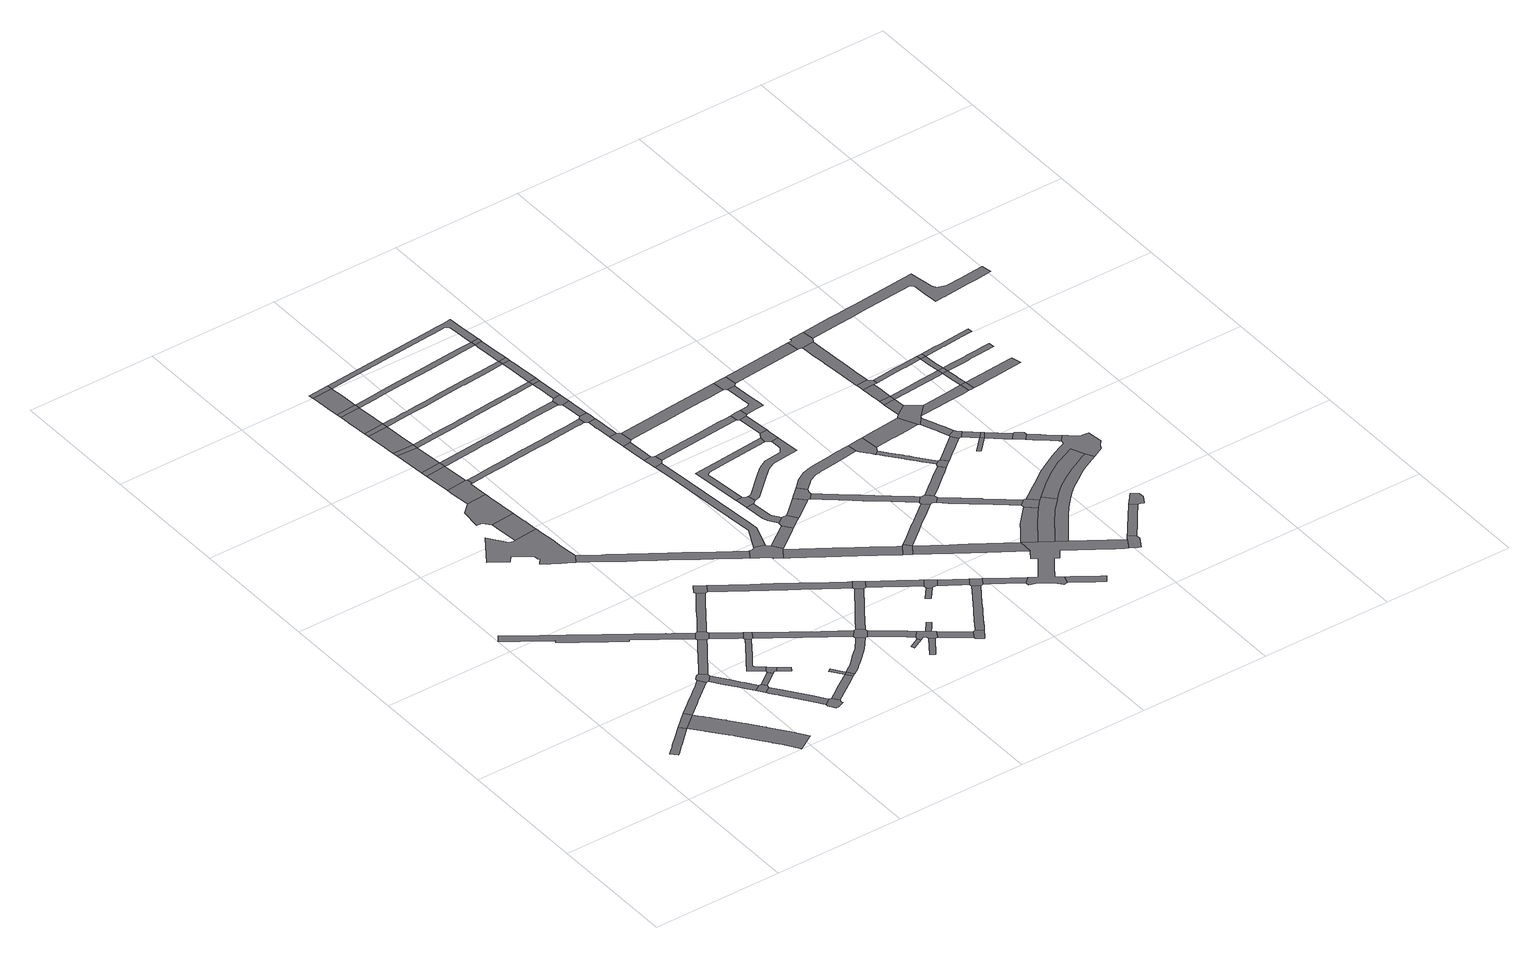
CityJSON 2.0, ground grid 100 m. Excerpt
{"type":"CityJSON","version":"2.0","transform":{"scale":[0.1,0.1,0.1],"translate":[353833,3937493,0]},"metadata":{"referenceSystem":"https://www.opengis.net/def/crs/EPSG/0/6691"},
"CityObjects":{
"road1":{"type":"Road","geometry":[{"type":"MultiSurface","lod":"1","boundaries":[[[0,1,2,3]]]}]},
"road2":{"type":"Road","attributes":{"RoadStructureAttribute.sectionType":"1"},"geometry":[{"type":"MultiSurface","lod":"1","boundaries":[[[4,5,6,1,7,8,9,10,11,12,13,14,15,16,17,18,19,20,21,22,23,24,25,26,27,28,29,30,31,32,33,34,35,36,37,2,1,0,38,39,40,41,42,43]]]}]},
"road3":{"type":"Road","attributes":{"RoadStructureAttribute.sectionType":"1"},"geometry":[{"type":"MultiSurface","lod":"1","boundaries":[[[44,45,46,47,48,49,50,51,52,53,54,55,56,57,3,2]]]}]},
"road4":{"type":"Road","attributes":{"RoadStructureAttribute.sectionType":"1"},"geometry":[{"type":"MultiSurface","lod":"1","boundaries":[[[58,59,60,61,62,63,64,65,66,67,68,69,70,71,72,73,74,75,76,77,78,79,80,81,82,83,84,85,86,87,88,89,90,91,92,93,94,95,96,97,98,99,100,101,102,103,104,105,106,107,108,109]]]}]},
"road5":{"type":"Road","geometry":[{"type":"MultiSurface","lod":"1","boundaries":[[[110,111,112,113,51,50,114,115]]]}]},
"road6":{"type":"Road","attributes":{"RoadStructureAttribute.sectionType":"1"},"geometry":[{"type":"MultiSurface","lod":"1","boundaries":[[[114,116,117,118,119,120,121,122,123,124,125,115]]]}]},
"road7":{"type":"Road","geometry":[{"type":"MultiSurface","lod":"1","boundaries":[[[126,127,128,129,121,120]]]}]},
"road8":{"type":"Road","attributes":{"RoadStructureAttribute.sectionType":"1"},"geometry":[{"type":"MultiSurface","lod":"1","boundaries":[[[130,131,132,133,134,135,136,137,138,139,140,141,142,143,111,110]]]}]},
"road9":{"type":"Road","attributes":{"RoadStructureAttribute.sectionType":"1"},"geometry":[{"type":"MultiSurface","lod":"1","boundaries":[[[144,145,146,147,148,149,127,126,150,151,152,153,154,155,156,157,158]]]}]},
"road10":{"type":"Road","attributes":{"RoadStructureAttribute.sectionType":"1"},"geometry":[{"type":"MultiSurface","lod":"1","boundaries":[[[129,128,159,160]]]}]},
"road11":{"type":"Road","geometry":[{"type":"MultiSurface","lod":"1","boundaries":[[[161,162,163,164,165,158,157,166,167]]]}]},
"road12":{"type":"Road","geometry":[{"type":"MultiSurface","lod":"1","boundaries":[[[159,168,169,170,171,172,160]]]}]},
"road13":{"type":"Road","geometry":[{"type":"MultiSurface","lod":"1","boundaries":[[[88,137,136,173,174,175,176,177,89]]]}]},
"road14":{"type":"Road","geometry":[{"type":"MultiSurface","lod":"1","boundaries":[[[178,179,180,181,182,183,184,185,186,187,188,189,190,191,192,193,194,195,196,197,198,199,200,201,202,203,204,205]]]}]},
"road15":{"type":"Road","attributes":{"RoadStructureAttribute.sectionType":"1"},"geometry":[{"type":"MultiSurface","lod":"1","boundaries":[[[206,207,208,209,210,211,212,213,214,172,171,215,216,217,218,219,220,221,222,223]]]}]},
"road16":{"type":"Road","geometry":[{"type":"MultiSurface","lod":"1","boundaries":[[[224,225,170,169]]]}]},
"road17":{"type":"Road","attributes":{"RoadStructureAttribute.sectionType":"1"},"geometry":[{"type":"MultiSurface","lod":"1","boundaries":[[[226,174,173,227,228,229,230]]]}]},
"road18":{"type":"Road","attributes":{"RoadStructureAttribute.sectionType":"1"},"geometry":[{"type":"MultiSurface","lod":"1","boundaries":[[[231,232,233,165,164,234,235,236,237,238]]]}]},
"road19":{"type":"Road","geometry":[{"type":"MultiSurface","lod":"1","boundaries":[[[239,240,241,230,229,206,223]]]}]},
"road20":{"type":"Road","attributes":{"RoadStructureAttribute.sectionType":"1"},"geometry":[{"type":"MultiSurface","lod":"1","boundaries":[[[175,242,243,244,245,246,247,248,249,250,251,252,253,254,176]]]}]},
"road21":{"type":"Road","attributes":{"RoadStructureAttribute.sectionType":"1"},"geometry":[{"type":"MultiSurface","lod":"1","boundaries":[[[255,256,257,258,259,260,261,262,197,196]]]}]},
"road22":{"type":"Road","geometry":[{"type":"MultiSurface","lod":"1","boundaries":[[[260,263,264,265,266,267,268,269,270,271,261]]]}]},
"road23":{"type":"Road","attributes":{"RoadStructureAttribute.sectionType":"1"},"geometry":[{"type":"MultiSurface","lod":"1","boundaries":[[[272,273,274,275,238]]]}]},
"road24":{"type":"Road","geometry":[{"type":"MultiSurface","lod":"1","boundaries":[[[272,238,237,276]]]}]},
"road25":{"type":"Road","geometry":[{"type":"MultiSurface","lod":"1","boundaries":[[[277,265,264,278,279,280,281,282,283,284,285,286,287]]]}]},
"road26":{"type":"Road","attributes":{"RoadStructureAttribute.sectionType":"1"},"geometry":[{"type":"MultiSurface","lod":"1","boundaries":[[[286,288,289,290,291,292,293,294,287]]]}]},
"road27":{"type":"Road","geometry":[{"type":"MultiSurface","lod":"1","boundaries":[[[295,291,290,296]]]}]},
"road28":{"type":"Road","geometry":[{"type":"MultiSurface","lod":"1","boundaries":[[[297,298,246,245,299,300]]]}]},
"road29":{"type":"Road","attributes":{"RoadStructureAttribute.sectionType":"1"},"geometry":[{"type":"MultiSurface","lod":"1","boundaries":[[[296,301,302,303,304,305,295]]]}]},
"road30":{"type":"Road","attributes":{"RoadStructureAttribute.sectionType":"1"},"geometry":[{"type":"MultiSurface","lod":"1","boundaries":[[[306,307,308,309,310,311,312,313,314,315,316,240,239,317,318,319,320,321,322,323,324,325,326,327,328]]]}]},
"road31":{"type":"Road","geometry":[{"type":"MultiSurface","lod":"1","boundaries":[[[304,303,329,330]]]}]},
"road32":{"type":"Road","attributes":{"RoadStructureAttribute.sectionType":"1"},"geometry":[{"type":"MultiSurface","lod":"1","boundaries":[[[331,332,333,334,335,336,337,338,339,272,276,340,341,342,343,344,345,346]]]}]},
"road33":{"type":"Road","attributes":{"RoadStructureAttribute.sectionType":"1"},"geometry":[{"type":"MultiSurface","lod":"1","boundaries":[[[347,348,330,329,349,350,351]]]}]},
"road34":{"type":"Road","geometry":[{"type":"MultiSurface","lod":"1","boundaries":[[[350,352,353,351]]]}]},
"road35":{"type":"Road","attributes":{"RoadStructureAttribute.sectionType":"1"},"geometry":[{"type":"MultiSurface","lod":"1","boundaries":[[[354,355,356,357,358,359,360,353,352]]]}]},
"road36":{"type":"Road","attributes":{"RoadStructureAttribute.sectionType":"1"},"geometry":[{"type":"MultiSurface","lod":"1","boundaries":[[[361,362,363,364,365,366,367,368,191,190,369,370,371,372,373,374,375,376,377,378,379,380,381,382,383,384,385,386,387,388,389,390,391,392]]]}]},
"road37":{"type":"Road","geometry":[{"type":"MultiSurface","lod":"1","boundaries":[[[357,356,393,394]]]}]},
"road38":{"type":"Road","attributes":{"RoadStructureAttribute.sectionType":"1"},"geometry":[{"type":"MultiSurface","lod":"1","boundaries":[[[395,396,397,394,393,398,399,400,401]]]}]},
"road39":{"type":"Road","geometry":[{"type":"MultiSurface","lod":"1","boundaries":[[[401,402,403,395]]]}]},
"road40":{"type":"Road","geometry":[{"type":"MultiSurface","lod":"1","boundaries":[[[404,405,328,327,346,345,406,407]]]}]},
"road41":{"type":"Road","attributes":{"RoadStructureAttribute.sectionType":"1"},"geometry":[{"type":"MultiSurface","lod":"1","boundaries":[[[299,408,409,410,411,412,413,414,415,416,417,418,419,420,421,422,423,424,425,426,427,428,429,430,431,432,433,300]]]}]},
"road42":{"type":"Road","attributes":{"RoadStructureAttribute.sectionType":"1"},"geometry":[{"type":"MultiSurface","lod":"1","boundaries":[[[406,434,435,436,437,438,439,440,441,442,443,407]]]}]},
"road43":{"type":"Road","geometry":[{"type":"MultiSurface","lod":"1","boundaries":[[[444,445,446,447]]]}]},
"road44":{"type":"Road","attributes":{"RoadStructureAttribute.sectionType":"1"},"geometry":[{"type":"MultiSurface","lod":"1","boundaries":[[[448,449,450,451]]]}]},
"road45":{"type":"Road","attributes":{"RoadStructureAttribute.sectionType":"1"},"geometry":[{"type":"MultiSurface","lod":"1","boundaries":[[[452,453,454,455,456,457,405,404,458,459,460,461,462]]]}]},
"road46":{"type":"Road","geometry":[{"type":"MultiSurface","lod":"1","boundaries":[[[463,464,437,436,444,447,465,466,448,451,467,468,469,470]]]}]},
"road47":{"type":"Road","attributes":{"RoadStructureAttribute.sectionType":"1"},"geometry":[{"type":"MultiSurface","lod":"1","boundaries":[[[471,472,473,474,475,476,477,478,479,480,481,482,483,484,485,486,487,488,489,490,491,492,493,494,495,496,497,498,499,500,501,502,503,504,505,285,284]]]}]},
"road48":{"type":"Road","attributes":{"RoadStructureAttribute.sectionType":"1"},"geometry":[{"type":"MultiSurface","lod":"1","boundaries":[[[290,506,507,508,509,510,511,512,513,514,515,516,517,518,519,520,521,522,523,524,525,526,527,528,529,296]]]}]},
"road49":{"type":"Road","geometry":[{"type":"MultiSurface","lod":"1","boundaries":[[[391,530,531,532,533,534,535,536,537,538,539,540,541,542,543,544,392]]]}]},
"road50":{"type":"Road","attributes":{"RoadStructureAttribute.sectionType":"1"},"geometry":[{"type":"MultiSurface","lod":"1","boundaries":[[[545,546,547,548,463,470]]]}]},
"road51":{"type":"Road","attributes":{"RoadStructureAttribute.sectionType":"1"},"geometry":[{"type":"MultiSurface","lod":"1","boundaries":[[[549,550,551,552,553,554,555,556,557,558,559,560,329,303,561,562,563,564,565,566,567,568,569,570,571,572,573,574]]]}]},
"road52":{"type":"Road","attributes":{"RoadStructureAttribute.sectionType":"1"},"geometry":[{"type":"MultiSurface","lod":"1","boundaries":[[[575,576,577,468,467,578,579,580,581,582]]]}]},
"road53":{"type":"Road","geometry":[{"type":"MultiSurface","lod":"1","boundaries":[[[422,452,462,583,584,423]]]}]},
"road54":{"type":"Road","attributes":{"RoadStructureAttribute.sectionType":"1"},"geometry":[{"type":"MultiSurface","lod":"1","boundaries":[[[585,586,587,588,589,590,591,592,593,594,595,596,597,598,599,600,601,602,603,604,352,350,605,606,607,608,609,610,611,590,612,613,574]]]}]},
"road55":{"type":"Road","geometry":[{"type":"MultiSurface","lod":"1","boundaries":[[[581,614,615,616,617,618,619,582]]]}]},
"road56":{"type":"Road","attributes":{"RoadStructureAttribute.sectionType":"1"},"geometry":[{"type":"MultiSurface","lod":"1","boundaries":[[[620,621,622,623,624,625,626,627,628,393,356,629,630,631,632,633,634,635,636,637,638,639,620,640,641,591,642,643,644]]]}]},
"road57":{"type":"Road","attributes":{"RoadStructureAttribute.sectionType":"1"},"geometry":[{"type":"MultiSurface","lod":"1","boundaries":[[[645,539,538,646,647,648]]]}]},
"road58":{"type":"Road","attributes":{"RoadStructureAttribute.sectionType":"1"},"geometry":[{"type":"MultiSurface","lod":"1","boundaries":[[[541,649,650,651,652,653,654,655,656,657,658,659,542]]]}]},
"road59":{"type":"Road","attributes":{"RoadStructureAttribute.sectionType":"1"},"geometry":[{"type":"MultiSurface","lod":"1","boundaries":[[[660,661,662,663,664,665,666,667,402,401,668,669,670,671,672,673,674,675,676,621]]]}]},
"road60":{"type":"Road","attributes":{"RoadStructureAttribute.sectionType":"1"},"geometry":[{"type":"MultiSurface","lod":"1","boundaries":[[[677,678,584,583,679,680,681,682,683,684]]]}]},
"road61":{"type":"Road","attributes":{"RoadStructureAttribute.sectionType":"1"},"geometry":[{"type":"MultiSurface","lod":"1","boundaries":[[[685,686,687,688,689]]]}]},
"road62":{"type":"Road","attributes":{"RoadStructureAttribute.sectionType":"1"},"geometry":[{"type":"MultiSurface","lod":"1","boundaries":[[[690,691,692,693,694,695,696,697,698,699,700,701,702,537,536]]]}]},
"road63":{"type":"Road","attributes":{"RoadStructureAttribute.sectionType":"1"},"geometry":[{"type":"MultiSurface","lod":"1","boundaries":[[[703,704,705,706,707,708,709,710,711,712,713]]]}]},
"road64":{"type":"Road","geometry":[{"type":"MultiSurface","lod":"1","boundaries":[[[714,715,716,717,718,655,654,719,720]]]}]},
"road65":{"type":"Road","attributes":{"RoadStructureAttribute.sectionType":"1"},"geometry":[{"type":"MultiSurface","lod":"1","boundaries":[[[721,722,723,724,725,726,727,728,619,618,729,730,731,732,733,734]]]}]},
"road66":{"type":"Road","geometry":[{"type":"MultiSurface","lod":"1","boundaries":[[[735,713,712,648,647,736,737]]]}]},
"road67":{"type":"Road","attributes":{"RoadStructureAttribute.sectionType":"1"},"geometry":[{"type":"MultiSurface","lod":"1","boundaries":[[[738,739,716,715,740,741]]]}]},
"road68":{"type":"Road","geometry":[{"type":"MultiSurface","lod":"1","boundaries":[[[742,743,744,745,707,706,746,747]]]}]},
"road69":{"type":"Road","geometry":[{"type":"MultiSurface","lod":"1","boundaries":[[[683,689,688,748,749,750,684]]]}]},
"road70":{"type":"Road","geometry":[{"type":"MultiSurface","lod":"1","boundaries":[[[738,741,751,752,753,754]]]}]},
"road71":{"type":"Road","attributes":{"RoadStructureAttribute.sectionType":"1"},"geometry":[{"type":"MultiSurface","lod":"1","boundaries":[[[753,755,756,757,758,759,760,761,762,763,764,765,754]]]}]},
"road72":{"type":"Road","geometry":[{"type":"MultiSurface","lod":"1","boundaries":[[[766,767,768,489,488,760,759]]]}]},
"road73":{"type":"Road","attributes":{"RoadStructureAttribute.sectionType":"1"},"geometry":[{"type":"MultiSurface","lod":"1","boundaries":[[[750,749,769,770,771,772,773]]]}]},
"road74":{"type":"Road","attributes":{"RoadStructureAttribute.sectionType":"1"},"geometry":[{"type":"MultiSurface","lod":"1","boundaries":[[[774,775,776,777,768,767,778,779]]]}]},
"road75":{"type":"Road","geometry":[{"type":"MultiSurface","lod":"1","boundaries":[[[780,781,522,521,774,779]]]}]},
"road76":{"type":"Road","attributes":{"RoadStructureAttribute.sectionType":"1"},"geometry":[{"type":"MultiSurface","lod":"1","boundaries":[[[782,783,784,785,786,735,737]]]}]},
"road77":{"type":"Road","attributes":{"RoadStructureAttribute.sectionType":"1"},"geometry":[{"type":"MultiSurface","lod":"1","boundaries":[[[573,787,788,781,780,789,790,791,792]]]}]},
"road78":{"type":"Road","geometry":[{"type":"MultiSurface","lod":"1","boundaries":[[[573,792,585,574]]]}]},
"road79":{"type":"Road","geometry":[{"type":"MultiSurface","lod":"1","boundaries":[[[793,794,773,772,721,734]]]}]},
"road80":{"type":"Road","geometry":[{"type":"MultiSurface","lod":"1","boundaries":[[[795,796,697,696,797]]]}]},
"road81":{"type":"Road","geometry":[{"type":"MultiSurface","lod":"1","boundaries":[[[589,642,591,590]]]}]},
"road82":{"type":"Road","attributes":{"RoadStructureAttribute.sectionType":"1"},"geometry":[{"type":"MultiSurface","lod":"1","boundaries":[[[798,799,800,745,744,801,802,803,804,805,806]]]}]},
"road83":{"type":"Road","geometry":[{"type":"MultiSurface","lod":"1","boundaries":[[[784,807,808,809,810,811,812,813,785]]]}]},
"road84":{"type":"Road","geometry":[{"type":"MultiSurface","lod":"1","boundaries":[[[814,660,621,620,644]]]}]},
"road85":{"type":"Road","geometry":[{"type":"MultiSurface","lod":"1","boundaries":[[[815,816,817,818,819,820,821,822,794,793]]]}]},
"road86":{"type":"Road","attributes":{"RoadStructureAttribute.sectionType":"1"},"geometry":[{"type":"MultiSurface","lod":"1","boundaries":[[[719,823,824,825,826,827,828,829,720]]]}]},
"road87":{"type":"Road","attributes":{"RoadStructureAttribute.sectionType":"1"},"geometry":[{"type":"MultiSurface","lod":"1","boundaries":[[[830,831,832,833,834,835,836,837,838,839,840,841,842,843,844,845,846,847,848,849,850,851,742,747]]]}]},
"road88":{"type":"Road","attributes":{"RoadStructureAttribute.sectionType":"1"},"geometry":[{"type":"MultiSurface","lod":"1","boundaries":[[[852,853,854,855,856,857,858,859,860,861,862,863,864,795,797]]]}]},
"road89":{"type":"Road","attributes":{"RoadStructureAttribute.sectionType":"1"},"geometry":[{"type":"MultiSurface","lod":"1","boundaries":[[[865,866,867,868,869,796,795,870,871,872,873,874]]]}]},
"road90":{"type":"Road","attributes":{"RoadStructureAttribute.sectionType":"1"},"geometry":[{"type":"MultiSurface","lod":"1","boundaries":[[[875,876,877,878,879,752,751,880,881,882,883,884,885,886,887]]]}]},
"road91":{"type":"Road","attributes":{"RoadStructureAttribute.sectionType":"1"},"geometry":[{"type":"MultiSurface","lod":"1","boundaries":[[[888,889,890,891,892,893,894,895,896,897,808,807,898,899,900,901,902,903,904,905,906]]]}]},
"road92":{"type":"Road","attributes":{"RoadStructureAttribute.sectionType":"1"},"geometry":[{"type":"MultiSurface","lod":"1","boundaries":[[[907,908,909,910,911,912,913,914,915,916,917,918,919,811,810,920,921,922,923,924,925,926,927,928,929,930,931,932,933,934,935,936,937,938]]]}]},
"road93":{"type":"Road","geometry":[{"type":"MultiSurface","lod":"1","boundaries":[[[805,840,839,939,940,941,942,806]]]}]},
"road94":{"type":"Road","geometry":[{"type":"MultiSurface","lod":"1","boundaries":[[[943,944,945,946,947,948,949,950,951]]]}]},
"road95":{"type":"Road","attributes":{"RoadStructureAttribute.sectionType":"1"},"geometry":[{"type":"MultiSurface","lod":"1","boundaries":[[[952,953,954,955,941,940]]]}]},
"road96":{"type":"Road","geometry":[{"type":"MultiSurface","lod":"1","boundaries":[[[956,957,826,825,954,953,958]]]}]},
"road97":{"type":"Road","geometry":[{"type":"MultiSurface","lod":"1","boundaries":[[[905,865,874,959,960,961,962,963,964,965,906]]]}]},
"road98":{"type":"Road","geometry":[{"type":"MultiSurface","lod":"1","boundaries":[[[966,967,968,969,970,858,857,971,972,973,974,975,976,819,818,977,978,979,980,981,982,983,947,946,984,985,986,987,988,989,990,991,992,993,994,995,996,997,998,999,1000,1001,1002,1003]]]}]},
"road99":{"type":"Road","attributes":{"RoadStructureAttribute.sectionType":"1"},"geometry":[{"type":"MultiSurface","lod":"1","boundaries":[[[1004,1005,1006,1007,1008,1009,1010,1011,1012,956,958]]]}]},
"road100":{"type":"Road","geometry":[{"type":"MultiSurface","lod":"1","boundaries":[[[1013,1014,1015,1016,1017,858,970,1018,1019,1020,1021]]]}]},
"road101":{"type":"Road","attributes":{"RoadStructureAttribute.sectionType":"1"},"geometry":[{"type":"MultiSurface","lod":"1","boundaries":[[[1022,1023,1024,1025,1026,964,963,1027,1028,1029,1030]]]}]},
"road102":{"type":"Road","attributes":{"RoadStructureAttribute.sectionType":"1"},"geometry":[{"type":"MultiSurface","lod":"1","boundaries":[[[1031,1032,1033,1034,1035,1036,1037,962,961,1038,1039,1040,1041,1042,1043,1044,1045,1046]]]}]},
"road103":{"type":"Road","geometry":[{"type":"MultiSurface","lod":"1","boundaries":[[[1047,1048,1049,938,937,1050,1051,1052,1053,1054,1055,1056]]]}]},
"road104":{"type":"Road","geometry":[{"type":"MultiSurface","lod":"1","boundaries":[[[1009,1008,1057,1058,1059,875,887]]]}]},
"road105":{"type":"Road","attributes":{"RoadStructureAttribute.sectionType":"1"},"geometry":[{"type":"MultiSurface","lod":"1","boundaries":[[[1060,1061,1062,1063,1064,1065,1066,1067,1056,1055,1068,1069,1070,1071,1072,1073,1074,1075,1076,1077,1078,1079]]]}]},
"road106":{"type":"Road","attributes":{"RoadStructureAttribute.sectionType":"7"},"geometry":[{"type":"MultiSurface","lod":"1","boundaries":[[[1080,1081,1082,1083,1084,1085,1086,969,968,1087,1088,1089,1090,1091]]]}]},
"road107":{"type":"Road","geometry":[{"type":"MultiSurface","lod":"1","boundaries":[[[1092,1093,1094,1079,1078,1022,1030]]]}]},
"road108":{"type":"Road","geometry":[{"type":"MultiSurface","lod":"1","boundaries":[[[1095,1096,1097,1031,1046,1013,1021]]]}]},
"road109":{"type":"Road","attributes":{"RoadStructureAttribute.sectionType":"1"},"geometry":[{"type":"MultiSurface","lod":"1","boundaries":[[[1098,1099,1100,1101,1102,1103,1104,1105,1048,1047]]]}]},
"road110":{"type":"Road","geometry":[{"type":"MultiSurface","lod":"1","boundaries":[[[1106,999,998,1107,1108,1109,1110,1111]]]}]},
"road111":{"type":"Road","attributes":{"RoadStructureAttribute.sectionType":"1"},"geometry":[{"type":"MultiSurface","lod":"1","boundaries":[[[1058,1057,1112,1113]]]}]},
"road112":{"type":"Road","attributes":{"RoadStructureAttribute.sectionType":"1"},"geometry":[{"type":"MultiSurface","lod":"1","boundaries":[[[1114,1115,1116,1094,1093,1117,1118,1119,1120]]]}]},
"road113":{"type":"Road","attributes":{"RoadStructureAttribute.sectionType":"1"},"geometry":[{"type":"MultiSurface","lod":"1","boundaries":[[[1121,1122,1123,1124,1003,1002,1125,1126,1127,1128,1129,1130,1131,1132,1133,1134,1135,1136,1137,1138,1139,1140,1141,1142,1143,1144,1145,1146,1147,1148,1149]]]}]},
"road114":{"type":"Road","attributes":{"RoadStructureAttribute.sectionType":"1"},"geometry":[{"type":"MultiSurface","lod":"1","boundaries":[[[1150,1151,1152,1153,1154,1155,1156,1157,1158,1159,1160,1161,1162,1106,1111]]]}]},
"road115":{"type":"Road","attributes":{"RoadStructureAttribute.sectionType":"1"},"geometry":[{"type":"MultiSurface","lod":"1","boundaries":[[[1163,1164,1165,1166,1167,1168,1169,1170,1171,1172,1173,1174,1175,1176,1177]]]}]},
"road116":{"type":"Road","attributes":{"RoadStructureAttribute.sectionType":"1"},"geometry":[{"type":"MultiSurface","lod":"1","boundaries":[[[1178,1179,1180,1181]]]}]},
"road117":{"type":"Road","geometry":[{"type":"MultiSurface","lod":"1","boundaries":[[[1119,1182,1183,1184,1185,1177,1176,1120]]]}]},
"road118":{"type":"Road","geometry":[{"type":"MultiSurface","lod":"1","boundaries":[[[1170,1169,1186,1187,1179,1178,1103,1102]]]}]},
"road119":{"type":"Road","geometry":[{"type":"MultiSurface","lod":"1","boundaries":[[[1188,1189,1190,1191]]]}]},
"road120":{"type":"Road","geometry":[{"type":"MultiSurface","lod":"1","boundaries":[[[1180,1192,1193,1194,1195,1196,1181]]]}]},
"road121":{"type":"Road","attributes":{"RoadStructureAttribute.sectionType":"1"},"geometry":[{"type":"MultiSurface","lod":"1","boundaries":[[[1197,1198,1199,1200,1201,1202,1203,1194,1193]]]}]},
"road122":{"type":"Road","attributes":{"RoadStructureAttribute.sectionType":"1"},"geometry":[{"type":"MultiSurface","lod":"1","boundaries":[[[1204,1205,1206,1183,1182,1191]]]}]},
"road123":{"type":"Road","attributes":{"RoadStructureAttribute.sectionType":"1"},"geometry":[{"type":"MultiSurface","lod":"1","boundaries":[[[1207,1208,1146,1209,1145,1210,1211,1212,1213,1214,1215,1216,1217,1218,1219,1220,1221,1222,1223,1080,1091]]]}]},
"road124":{"type":"Road","geometry":[{"type":"MultiSurface","lod":"1","boundaries":[[[1224,1225,1226,1227,1228,1200,1199,1229]]]}]},
"road125":{"type":"Road","geometry":[{"type":"MultiSurface","lod":"1","boundaries":[[[1190,1230,1204,1191]]]}]},
"road126":{"type":"Road","attributes":{"RoadStructureAttribute.sectionType":"1"},"geometry":[{"type":"MultiSurface","lod":"1","boundaries":[[[1231,1232,1233,1234,1235,1236,1237,1238,1239,1240,1241,1226,1225,1242,1243,1244,1245,1246,1247]]]}]},
"road127":{"type":"Road","geometry":[{"type":"MultiSurface","lod":"1","boundaries":[[[1248,1249,1250,1251,1252,1253,1254,1255,1256,1257,1258,1259,1260,1261,1262,1263,1264,1265,1266,1097,1096,1267,1268,1269,1270,1271,1272,1273,1274,1275,1276,1277,1216,1215,1278,1138,1137,1279,1280,1281,1282]]]}]},
"road128":{"type":"Road","geometry":[{"type":"MultiSurface","lod":"1","boundaries":[[[1153,1283,1284,1285,1286,1287,1154]]]}]},
"road129":{"type":"Road","attributes":{"RoadStructureAttribute.sectionType":"1"},"geometry":[{"type":"MultiSurface","lod":"1","boundaries":[[[1288,1289,1290,1291,1292,1293,1294,1295,1230,1190]]]}]},
"road130":{"type":"Road","geometry":[{"type":"MultiSurface","lod":"1","boundaries":[[[1112,1296,1231,1247,1297,1298,1299,1300,1301,1302,1113]]]}]},
"road131":{"type":"Road","geometry":[{"type":"MultiSurface","lod":"1","boundaries":[[[1292,1303,1304,1305,1306,1293]]]}]},
"road132":{"type":"Road","attributes":{"RoadStructureAttribute.sectionType":"1"},"geometry":[{"type":"MultiSurface","lod":"1","boundaries":[[[1307,1308,1309,1310,1311,1187,1186,1312,1313,1314,1315,1316,1317,1318]]]}]},
"road133":{"type":"Road","attributes":{"RoadStructureAttribute.sectionType":"1"},"geometry":[{"type":"MultiSurface","lod":"1","boundaries":[[[1192,1319,1320,1321,1322,1323,1324,1325,1326,1327,1328,1329,1330,1193]]]}]},
"road134":{"type":"Road","attributes":{"RoadStructureAttribute.sectionType":"1"},"geometry":[{"type":"MultiSurface","lod":"1","boundaries":[[[1331,1332,1333,1334,1253,1252,1335,1336,1337,1338,1304,1303]]]}]},
"road135":{"type":"Road","attributes":{"RoadStructureAttribute.sectionType":"1"},"geometry":[{"type":"MultiSurface","lod":"1","boundaries":[[[1339,1340,1341,1342,1343,1344,1345,1346,1224,1229]]]}]},
"road136":{"type":"Road","geometry":[{"type":"MultiSurface","lod":"1","boundaries":[[[1307,1318,1347,1348,1349]]]}]},
"road137":{"type":"Road","attributes":{"RoadStructureAttribute.sectionType":"1"},"geometry":[{"type":"MultiSurface","lod":"1","boundaries":[[[1350,1351,1352,1325,1353,1307,1349]]]}]},
"road138":{"type":"Road","geometry":[{"type":"MultiSurface","lod":"1","boundaries":[[[1326,1325,1352,1354]]]}]},
"road139":{"type":"Road","attributes":{"RoadStructureAttribute.sectionType":"1"},"geometry":[{"type":"MultiSurface","lod":"1","boundaries":[[[1342,1355,1326,1354,1356,1357,1358]]]}]},
"road140":{"type":"Road","geometry":[{"type":"MultiSurface","lod":"1","boundaries":[[[1359,1360,1343,1342,1358]]]}]},
"road141":{"type":"Road","attributes":{"RoadStructureAttribute.sectionType":"1"},"geometry":[{"type":"MultiSurface","lod":"1","boundaries":[[[1361,1362,1363,1364,1365,1366,1367,1368,1369,1370,1371,1372,1349,1348]]]}]},
"road142":{"type":"Road","attributes":{"RoadStructureAttribute.sectionType":"1"},"geometry":[{"type":"MultiSurface","lod":"1","boundaries":[[[1373,1374,1375,1376,1377,1378,1379,1380,1354,1352,1381,1382,1383,1384,1385,1386]]]}]},
"road143":{"type":"Road","attributes":{"RoadStructureAttribute.sectionType":"1"},"geometry":[{"type":"MultiSurface","lod":"1","boundaries":[[[1387,1388,1389,1390,1391,1392,1359,1358,1393,1394,1395,1396,1397,1398]]]}]},
"road144":{"type":"Road","attributes":{"RoadStructureAttribute.sectionType":"1"},"geometry":[{"type":"MultiSurface","lod":"1","boundaries":[[[1399,1400,1401,1402,1403,1404,1405,1406,1407,1408,1409,1410,1411,1298,1297,1412,1413,1414,1415,1416,1417,1418,1419,1420,1421,1422,1423,1424,1425,1426,1427,1428,1429]]]}]}
},
"vertices":[
[409,677,0],[449,632,0],[564,730,0],[525,775,0],
[257,450,0],[302,493,0],[323,512,0],[525,541,0],[530,534,0],[587,465,0],[618,427,0],[630,409,0],[643,397,0],[658,378,0],[714,303,0],[772,226,0],[809,175,0],[815,168,0],[855,113,0],[924,12,0],[930,2,0],[1057,82,0],[1004,164,0],[997,174,0],[882,329,0],[881,331,0],[874,340,0],[794,444,0],[791,448,0],[714,547,0],[711,551,0],[705,559,0],[649,627,0],[647,630,0],[640,638,0],[630,650,0],[612,672,0],[588,701,0],[330,602,0],[261,538,0],[248,525,0],[218,497,0],[193,473,0],[234,429,0],
[623,778,0],[629,782,0],[653,802,0],[677,822,0],[680,824,0],[689,831,0],[849,961,0],[814,1011,0],[764,969,0],[738,948,0],[670,892,0],[650,878,0],[639,868,0],[605,839,0],
[82,2081,0],[124,2050,0],[182,2010,0],[205,1994,0],[262,1954,0],[266,1951,0],[310,1921,0],[315,1918,0],[316,1917,0],[305,1900,0],[400,1833,0],[432,1810,0],[526,1745,0],[556,1724,0],[587,1702,0],[589,1700,0],[696,1626,0],[703,1621,0],[715,1639,0],[757,1608,0],[837,1553,0],[839,1552,0],[848,1546,0],[876,1525,0],[908,1503,0],[915,1498,0],[935,1484,0],[941,1480,0],[980,1453,0],[987,1448,0],[1073,1386,0],[1108,1435,0],[1095,1445,0],[985,1523,0],[950,1546,0],[949,1547,0],[791,1657,0],[779,1668,0],[634,1767,0],[606,1787,0],[479,1876,0],[411,1922,0],[370,1951,0],[314,1991,0],[301,2001,0],[267,2022,0],[220,2053,0],[187,2079,0],[158,2100,0],[123,2124,0],[38,2184,0],[3,2135,0],
[910,1024,0],[863,1062,0],[843,1059,0],[814,1031,0],[869,959,0],[910,1004,0],
[938,863,0],[987,796,0],[997,782,0],[1026,741,0],[1061,693,0],[1110,729,0],[1051,810,0],[1048,814,0],[1035,832,0],[990,895,0],
[1101,637,0],[1150,673,0],[1154,693,0],[1130,725,0],
[961,1097,0],[966,1104,0],[998,1149,0],[1021,1181,0],[1025,1189,0],[1080,1265,0],[1126,1332,0],[1077,1367,0],[1020,1287,0],[975,1222,0],[958,1199,0],[951,1188,0],[907,1124,0],[900,1116,0],
[1391,340,0],[1325,431,0],[1262,519,0],[1207,594,0],[1203,600,0],[1196,609,0],[1115,619,0],[1138,588,0],[1155,564,0],[1161,555,0],[1226,465,0],[1288,381,0],[1345,301,0],[1348,298,0],[1396,333,0],
[1265,777,0],[1241,809,0],
[1396,223,0],[1451,248,0],[1445,260,0],[1449,279,0],[1416,330,0],[1344,278,0],[1377,227,0],
[1278,787,0],[1298,786,0],[1323,818,0],[1267,860,0],[1243,828,0],
[1146,1336,0],[1181,1385,0],[1177,1405,0],[1128,1439,0],[1123,1438,0],
[476,2863,0],[584,2790,0],[618,2831,0],[749,2742,0],[749,2709,0],[761,2697,0],[732,2660,0],[728,2654,0],[787,2614,0],[845,2576,0],[879,2554,0],[883,2559,0],[928,2528,0],[969,2589,0],[964,2642,0],[955,2745,0],[949,2814,0],[939,2920,0],[934,2975,0],[746,2957,0],[735,2955,0],[719,2958,0],[710,2961,0],[701,2966,0],[692,2973,0],[686,2980,0],[604,3095,0],[456,2877,0],
[1337,1187,0],[1295,1126,0],[1291,1120,0],[1282,1107,0],[1220,1016,0],[1200,988,0],[1139,900,0],[1156,888,0],[1215,848,0],[1207,905,0],[1205,925,0],[1207,931,0],[1231,965,0],[1266,1016,0],[1319,1092,0],[1327,1104,0],[1358,1148,0],[1368,1163,0],
[1378,727,0],[1401,759,0],
[1340,1273,0],[1263,1254,0],[1305,1224,0],[1332,1206,0],[1369,1253,0],
[1561,431,0],[1524,406,0],[1490,382,0],[1478,300,0],[1597,383,0],[1646,420,0],[1674,439,0],[1641,486,0],
[1384,1169,0],[1415,1221,0],[1375,1249,0],
[1190,1422,0],[1294,1571,0],[1352,1654,0],[1419,1749,0],[1369,1782,0],[1336,1737,0],[1298,1685,0],[1292,1677,0],[1255,1625,0],[1255,1623,0],[1245,1606,0],[1200,1541,0],[1175,1506,0],
[932,2994,0],[924,3090,0],[923,3095,0],[922,3103,0],[919,3138,0],[913,3203,0],[725,3186,0],[729,3140,0],
[891,3438,0],[888,3479,0],[728,3464,0],[655,3396,0],[638,3240,0],[641,3240,0],[648,3239,0],[668,3237,0],[684,3232,0],
[1663,503,0],[1647,524,0],[1597,593,0],[1573,575,0],
[1696,454,0],
[714,3613,0],[883,3524,0],[883,3527,0],[882,3544,0],[881,3554,0],[876,3613,0],[874,3628,0],[888,3628,0],[884,3679,0],[870,3678,0],[710,3663,0],
[860,3782,0],[853,3870,0],[851,3884,0],[691,3869,0],[697,3800,0],[699,3779,0],[704,3725,0],
[686,3919,0],[847,3934,0],
[1405,1861,0],[1365,1802,0],[1439,1753,0],[1480,1811,0],
[837,4038,0],[825,4142,0],[824,4158,0],[663,4164,0],[669,4099,0],
[1885,894,0],[1814,941,0],[1791,959,0],[1654,1056,0],[1641,1064,0],[1621,1077,0],[1519,1148,0],[1513,1152,0],[1470,1182,0],[1459,1190,0],[1436,1206,0],[1394,1163,0],[1472,1107,0],[1479,1102,0],[1486,1098,0],[1490,1095,0],[1510,1081,0],[1579,1034,0],[1623,1002,0],[1641,989,0],[1653,980,0],[1931,788,0],[1968,833,0],
[820,4198,0],[659,4199,0],
[1924,751,0],[1863,677,0],[1798,617,0],[1793,612,0],[1774,595,0],[1772,592,0],[1744,565,0],[1733,555,0],[1706,533,0],[1743,486,0],[1773,511,0],[1790,527,0],[1840,573,0],[1907,635,0],[1985,731,0],[1935,765,0],
[644,4377,0],[648,4339,0],[810,4323,0],[799,4460,0],[638,4446,0],
[794,4501,0],[634,4486,0],
[787,4584,0],[784,4619,0],[773,4736,0],[613,4721,0],[619,4649,0],[620,4639,0],[630,4536,0],
[1747,2067,0],[1666,2123,0],[1600,2168,0],[1562,2194,0],[1403,2299,0],[1378,2316,0],[1141,2476,0],[1119,2491,0],[1003,2479,0],[1095,2417,0],[1109,2408,0],[1154,2373,0],[1208,2338,0],[1259,2306,0],[1266,2301,0],[1286,2290,0],[1327,2262,0],[1378,2227,0],[1442,2184,0],[1508,2139,0],[1558,2105,0],[1569,2097,0],[1613,2068,0],[1633,2055,0],[1665,2032,0],[1687,2018,0],[1740,1982,0],[1791,1947,0],[1845,1911,0],[1883,1886,0],[1885,1884,0],[1928,1947,0],
[769,4776,0],[609,4761,0],
[588,4996,0],[590,4974,0],[604,4816,0],[769,4780,0],[759,4898,0],[753,4967,0],[749,5011,0],
[745,5051,0],[584,5036,0],
[2037,802,0],[1988,838,0],[2005,733,0],[2041,783,0],
[1660,1605,0],[1672,1597,0],[1724,1563,0],[1766,1534,0],[1778,1527,0],[1817,1501,0],[1883,1456,0],[1943,1416,0],[1944,1415,0],[1955,1408,0],[2034,1357,0],[2071,1332,0],[2109,1306,0],[2176,1261,0],[2240,1219,0],[2278,1275,0],[2255,1290,0],[2154,1358,0],[2015,1452,0],[1988,1470,0],[1849,1563,0],[1822,1582,0],[1780,1610,0],[1661,1687,0],[1602,1727,0],[1489,1805,0],
[2128,640,0],[2215,575,0],[2260,539,0],[2298,587,0],[2266,612,0],[2252,624,0],[2246,628,0],[2144,705,0],[2113,728,0],[2075,757,0],
[2257,517,0],[2173,472,0],[2186,447,0],[2270,493,0],
[2319,473,0],[2221,330,0],[2256,308,0],[2355,450,0],
[2244,1199,0],[2207,1146,0],[2133,1042,0],[2115,1017,0],[2113,1015,0],[2056,935,0],[2152,965,0],[2163,980,0],[2165,984,0],[2182,1007,0],[2295,1166,0],
[2350,547,0],[2335,558,0],[2299,509,0],[2319,494,0],[2375,451,0],[2405,506,0],[2394,514,0],[2379,525,0],
[959,3636,0],[978,3638,0],[1004,3640,0],[1129,3651,0],[1157,3654,0],[1257,3664,0],[1383,3676,0],[1396,3677,0],[1508,3688,0],[1550,3692,0],[1634,3700,0],[1637,3701,0],[1685,3705,0],[1764,3712,0],[1812,3717,0],[1852,3721,0],[1863,3722,0],[1877,3724,0],[1873,3774,0],[1801,3767,0],[1757,3763,0],[1686,3756,0],[1629,3750,0],[1552,3743,0],[1546,3742,0],[1501,3738,0],[1389,3727,0],[1376,3726,0],[1252,3714,0],[1248,3714,0],[1228,3712,0],[1127,3702,0],[1005,3690,0],[1000,3689,0],[886,3679,0],
[870,3885,0],[980,3896,0],[1024,3901,0],[1105,3909,0],[1197,3919,0],[1224,3921,0],[1234,3922,0],[1357,3934,0],[1363,3935,0],[1486,3947,0],[1523,3951,0],[1545,3953,0],[1610,3960,0],[1688,3967,0],[1743,3972,0],[1854,3983,0],[1848,4034,0],[1735,4024,0],[1694,4019,0],[1689,4019,0],[1484,3998,0],[1358,3985,0],[1244,3974,0],[1058,3955,0],
[1939,1848,0],[1982,1819,0],[1990,1814,0],[1996,1809,0],[2010,1800,0],[2012,1787,0],[2063,1753,0],[2115,1830,0],[2127,1839,0],[2078,1905,0],[2048,1928,0],[2051,1936,0],[1976,1963,0],[1966,1952,0],[1951,1947,0],
[2406,560,0],[2440,604,0],[2422,619,0],[2412,627,0],
[1757,4291,0],[1692,4285,0],[1666,4282,0],[1501,4265,0],[1444,4259,0],[1338,4249,0],[1333,4248,0],[1233,4238,0],[1173,4232,0],[1079,4223,0],[1014,4218,0],[941,4210,0],[1018,4176,0],[1102,4184,0],[1183,4192,0],[1206,4194,0],[1332,4208,0],[1337,4208,0],[1424,4217,0],[1483,4223,0],[1512,4226,0],[1672,4241,0],[1692,4244,0],[1767,4251,0],[1850,4260,0],[1847,4300,0],
[2546,399,0],[2540,404,0],[2491,440,0],[2377,450,0],[2451,394,0],[2537,329,0],[2566,308,0],[2599,359,0],
[2314,1170,0],[2351,1225,0],
[1906,4305,0],[1891,4473,0],[1887,4510,0],[1885,4534,0],[1882,4564,0],[1822,4559,0],[1818,4598,0],[1696,4587,0],[1654,4583,0],[1536,4571,0],[1496,4567,0],[1331,4552,0],[1306,4549,0],[1168,4535,0],[1087,4528,0],[1011,4520,0],[964,4516,0],[930,4513,0],[898,4510,0],[867,4508,0],[923,4472,0],[1048,4484,0],[1134,4492,0],[1309,4509,0],[1477,4525,0],[1485,4525,0],[1695,4545,0],[1827,4505,0],[1835,4421,0],
[2570,289,0],[2620,255,0],[2642,288,0],[2657,311,0],[2669,329,0],[2620,363,0],
[1797,4834,0],[1793,4874,0],[1699,4865,0],[1558,4852,0],[1281,4825,0],[1151,4813,0],[982,4797,0],[897,4788,0],[783,4777,0],[913,4749,0],[989,4756,0],[1152,4771,0],[1285,4785,0],[1312,4787,0],[1395,4795,0],[1474,4803,0],[1491,4804,0],[1639,4818,0],[1642,4819,0],[1699,4824,0],[1799,4807,0],[1808,4715,0],[1878,4603,0],[1869,4710,0],[1857,4839,0],
[2174,1977,0],[2279,1951,0],[2312,1976,0],[2262,2041,0],
[2067,1982,0],[2118,2123,0],[2111,2192,0],[2053,2789,0],[2036,2971,0],[2027,3058,0],[1968,3052,0],[1976,2968,0],[1992,2806,0],[2019,2522,0],[2057,2131,0],
[1853,4879,0],[1850,4913,0],[1838,5048,0],[1828,5155,0],[1769,5149,0],[1702,5143,0],[1639,5137,0],[1187,5093,0],[972,5032,0],[1137,5048,0],[1208,5055,0],[1545,5087,0],[1702,5102,0],[1747,5106,0],[1774,5083,0],[1781,5008,0],[1791,4901,0],
[2650,1023,0],[2525,1108,0],[2504,1044,0],[2512,1039,0],[2528,1028,0],[2552,1012,0],[2634,956,0],[2671,1009,0],
[2561,842,0],[2564,839,0],[2591,816,0],[2664,903,0],[2634,928,0],
[2103,1726,0],[2190,1668,0],[2297,1597,0],[2472,1480,0],[2581,1408,0],[2707,1324,0],[2723,1313,0],[2776,1391,0],[2747,1410,0],[2600,1509,0],[2517,1564,0],[2393,1646,0],[2302,1707,0],
[2278,2172,0],[2271,2193,0],[2255,2343,0],[2255,2346,0],[2195,2340,0],[2205,2247,0],[2212,2181,0],[2222,2150,0],[2223,2145,0],[2268,2081,0],[2317,2115,0],
[2035,3150,0],[2012,3162,0],[1953,3157,0],[1955,3141,0],[1958,3120,0],[2046,3088,0],[2038,3148,0],
[2889,769,0],[2856,719,0],[2819,663,0],[2776,598,0],[2750,558,0],[2731,529,0],[2682,459,0],[2629,378,0],[2700,374,0],[2707,384,0],[2773,485,0],[2799,525,0],[2832,577,0],[2937,736,0],
[2358,2112,0],[2383,2030,0],[2405,2046,0],
[1934,3361,0],[1948,3214,0],[2007,3219,0],[1993,3367,0],
[2275,2429,0],[2253,2432,0],[2235,2446,0],[2185,2441,0],[2258,2348,0],[2286,2367,0],
[2669,909,0],[2709,908,0],[2744,959,0],
[2015,3390,0],[2007,3484,0],[1981,3503,0],[1921,3498,0],
[1978,3532,0],[1970,3626,0],[1968,3646,0],[1962,3709,0],[1962,3713,0],[1902,3707,0],[1903,3693,0],[1909,3625,0],[1910,3622,0],[1911,3612,0],[1915,3563,0],
[1957,3766,0],[1954,3801,0],[1894,3795,0],
[2766,868,0],[2788,856,0],[2842,818,0],[2885,789,0],[2920,840,0],
[1878,3966,0],[1884,3905,0],[1885,3882,0],[1890,3830,0],[1943,3911,0],[1938,3972,0],
[1929,4060,0],[1870,4055,0],
[2475,2096,0],[2559,2159,0],[2568,2166,0],[2501,2241,0],[2400,2150,0],
[1862,4141,0],[1865,4109,0],[1925,4110,0],[1923,4128,0],[1922,4135,0],[1910,4266,0],
[2957,740,0],[2992,791,0],
[2830,1354,0],[2792,1404,0],[2778,1277,0],
[2406,2864,0],[2144,2839,0],[2152,2762,0],[2204,2748,0],[2201,2776,0],[2222,2796,0],[2413,2815,0],[2716,2845,0],[2719,2895,0],
[2589,2166,0],[2628,2211,0],[2626,2232,0],[2639,2261,0],[2585,2319,0],[2549,2285,0],[2532,2270,0],
[1855,4857,0],
[2997,714,0],[3082,658,0],[3086,655,0],[3195,582,0],[3241,622,0],[3147,686,0],[3104,715,0],[3023,770,0],
[2406,3122,0],[2680,3147,0],[2709,3150,0],[2703,3210,0],[2663,3206,0],[2599,3200,0],[2415,3183,0],
[2327,2381,0],[2474,2513,0],[2546,2576,0],[2550,2580,0],[2579,2601,0],[2617,2619,0],[2638,2624,0],[2830,2646,0],[2817,2798,0],[2814,2828,0],[2755,2823,0],[2758,2780,0],[2762,2734,0],[2730,2695,0],[2627,2683,0],[2596,2676,0],[2548,2652,0],[2508,2623,0],[2505,2620,0],[2458,2579,0],[2308,2444,0],[2296,2434,0],
[2984,1140,0],[3000,1129,0],[3094,1067,0],[3145,1032,0],[3187,1004,0],[3426,845,0],[3429,958,0],[3246,1080,0],[3215,1100,0],[3186,1119,0],[3142,1149,0],[3085,1186,0],[3038,1217,0],
[3151,1688,0],[3040,1599,0],[2968,1543,0],[2966,1542,0],[2859,1455,0],[2969,1466,0],[3018,1506,0],[3052,1533,0],[3119,1586,0],[3193,1646,0],
[2820,3561,0],[2478,3529,0],[2228,3505,0],[2169,3500,0],[2064,3490,0],[2226,3410,0],[2285,3415,0],[2318,3419,0],[2459,3432,0],[2639,3449,0],[2719,3456,0],[2763,3461,0],[2829,3467,0],
[3159,1779,0],[3137,1797,0],[3116,1815,0],[3039,1877,0],[2953,1945,0],[2910,1980,0],[2882,2003,0],[2824,2051,0],[2765,2100,0],[2742,2117,0],[2654,2112,0],[2738,2043,0],[2755,2029,0],[2807,1986,0],[2823,1974,0],[2861,1943,0],[2939,1880,0],[3150,1710,0],[3188,1756,0],
[3083,2481,0],[3068,2479,0],[3045,2476,0],[3035,2475,0],[2959,2465,0],[2816,2447,0],[2789,2443,0],[2739,2428,0],[2726,2423,0],[2714,2417,0],[2691,2405,0],[2647,2376,0],[2627,2358,0],[2664,2284,0],[2682,2300,0],[2698,2313,0],[2713,2326,0],[2731,2336,0],[2749,2345,0],[2767,2352,0],[2779,2356,0],[2786,2358,0],[2795,2361,0],[2806,2363,0],[2825,2367,0],[2839,2368,0],[2913,2378,0],[3045,2395,0],[3077,2400,0],[3082,2400,0],[3144,2407,0],[3136,2486,0],
[2806,2924,0],[2805,2943,0],[2745,2937,0],[2743,2934,0],
[3674,329,0],[3644,350,0],[3477,462,0],[3445,483,0],[3423,422,0],[3522,354,0],[3573,318,0],[3576,316,0],[3638,277,0],
[2792,3074,0],[2785,3150,0],[2726,3135,0],[2728,3116,0],
[2786,3219,0],[2746,3215,0],[2798,3160,0],
[3200,1652,0],[3222,1652,0],[3239,1639,0],[3276,1683,0],[3269,1705,0],[3228,1749,0],[3196,1749,0],
[3619,833,0],[3620,836,0],[3621,836,0],[3526,894,0],[3525,895,0],[3381,780,0],[3404,764,0],[3422,752,0],[3402,725,0],[3299,583,0],[3279,597,0],[3200,553,0],[3262,535,0],[3263,535,0],[3263,534,0],[3307,504,0],[3352,472,0],[3393,418,0],[3388,522,0],[3456,617,0],[3472,638,0],[3474,642,0],[3486,658,0],[3511,691,0],[3526,680,0],[3540,671,0],[3588,738,0],[3786,606,0],[3853,562,0],[3883,542,0],[3894,532,0],[3948,501,0],[3972,487,0],[4018,567,0],[4018,568,0],[3802,712,0],[3693,784,0],[3621,835,0],
[2875,3168,0],[2944,3175,0],[2940,3216,0],[2931,3307,0],[2915,3455,0],[2855,3452,0],[2870,3307,0],[2877,3244,0],[2853,3226,0],
[3676,1259,0],[3583,1159,0],[3545,1118,0],[3510,1068,0],[3482,1029,0],[3552,932,0],[3642,1059,0],[3708,1147,0],[3750,1195,0],
[3481,1955,0],[3425,1910,0],[3397,1889,0],[3328,1831,0],[3315,1821,0],[3347,1769,0],[3434,1840,0],[3481,1878,0],[3519,1909,0],
[3719,1324,0],[3701,1338,0],[3628,1398,0],[3512,1492,0],[3506,1497,0],[3433,1557,0],[3398,1585,0],[3301,1586,0],[3318,1573,0],[3409,1499,0],[3459,1459,0],[3532,1399,0],[3565,1373,0],[3614,1333,0],[3669,1289,0],[3676,1284,0],
[3274,2358,0],[3260,2499,0],[3228,2496,0],[3161,2385,0],[3176,2366,0],[3190,2350,0],[3209,2326,0],[3226,2305,0],[3227,2303,0],[3259,2327,0],
[2938,3478,0],[2929,3573,0],[2895,3569,0],
[3488,2038,0],[3412,2133,0],[3395,2155,0],[3384,2168,0],[3374,2181,0],[3367,2189,0],[3304,2268,0],[3297,2277,0],[3233,2295,0],[3247,2277,0],[3268,2251,0],[3282,2232,0],[3326,2178,0],[3351,2147,0],[3359,2137,0],[3405,2081,0],[3426,2055,0],[3459,2015,0],[3487,1982,0],[3518,2001,0],
[3834,1279,0],[3812,1258,0],[3782,1230,0],[3751,1194,0],[3709,1146,0],[3643,1059,0],[3552,931,0],[3684,925,0],[3734,995,0],[3822,1111,0],[3897,1187,0],[3909,1199,0],
[3541,1928,0],[3574,1955,0],[3537,2000,0],
[3781,1230,0],[3811,1259,0],[3744,1321,0],
[3418,2375,0],[3426,2376,0],[3437,2377,0],[3544,2388,0],[3644,2401,0],[3579,2534,0],[3428,2517,0],[3339,2508,0],
[4043,599,0],[4023,458,0],[4026,456,0],[4045,445,0],[4096,533,0],[4091,562,0],
[3487,3530,0],[3478,3625,0],
[3626,2075,0],[3620,2068,0],[3607,2057,0],[3633,2003,0],[3678,2039,0],[3774,2118,0],[3740,2166,0],
[3898,1187,0],[3823,1110,0],[3734,994,0],[3685,924,0],[3811,944,0],[3863,1015,0],[3916,1080,0],[3974,1143,0],[3990,1159,0],[4038,1206,0],[4039,1207,0],[4060,1227,0],[4145,1288,0],[4206,1333,0],[4228,1346,0],[4273,1370,0],[4380,1425,0],[4349,1486,0],[4346,1484,0],[4300,1464,0],[4286,1457,0],[4221,1424,0],[4181,1404,0],[4100,1355,0],[4019,1298,0],[3985,1269,0],[3985,1268,0],[3948,1236,0],[3909,1198,0],
[4174,670,0],[4243,759,0],[4277,803,0],[4300,833,0],[4254,869,0],[4252,867,0],[4247,860,0],[4177,772,0],[4151,737,0],[4124,705,0],[4113,691,0],[4081,648,0],[4074,640,0],
[3780,2255,0],[3774,2271,0],[3749,2333,0],[3746,2340,0],[3731,2377,0],[3710,2430,0],[3705,2441,0],[3662,2391,0],[3665,2382,0],[3688,2323,0],[3690,2316,0],[3707,2272,0],[3716,2249,0],[3741,2184,0],[3800,2207,0],
[3605,2565,0],[3689,2623,0],[3683,2711,0],[3594,2704,0],
[3795,2118,0],[3833,2164,0],[3809,2184,0],[3806,2193,0],
[3712,2460,0],[3798,2548,0],
[3789,1936,0],[3811,1916,0],[3911,2020,0],[3889,2039,0],
[3684,2711,0],[3680,2757,0],[3591,2750,0],[3591,2745,0],[3592,2739,0],
[3677,2798,0],[3672,2865,0],[3668,2923,0],[3577,2916,0],[3581,2867,0],[3586,2811,0],[3587,2794,0],
[3928,2086,0],[3886,2120,0],[3884,2122,0],
[3947,1237,0],[3984,1269,0],[3986,1271,0],[4099,1356,0],[4180,1404,0],[4221,1425,0],[4286,1458,0],[4300,1465,0],[4346,1485,0],[4301,1585,0],[4167,1524,0],[4162,1522,0],[4158,1521,0],[4045,1452,0],[3952,1383,0],[3915,1350,0],[3858,1301,0],
[3693,2964,0],[3662,2990,0],[3571,2982,0],[3575,2937,0],[3575,2936,0],[3697,2926,0],
[3948,2070,0],
[3524,3523,0],[3532,3426,0],[3535,3389,0],[3536,3383,0],[3537,3368,0],[3542,3306,0],[3543,3294,0],[3552,3190,0],[3562,3076,0],[3568,3014,0],[3568,3008,0],[3661,3006,0],[3653,3115,0],[3647,3192,0],[3642,3246,0],[3638,3306,0],[3621,3536,0],
[4500,1655,0],[4455,1660,0],[4438,1662,0],[4372,1715,0],[4345,1738,0],[4307,1692,0],[4301,1662,0],[4271,1649,0],[4247,1638,0],[4158,1597,0],[4138,1586,0],[4121,1576,0],[4054,1539,0],[4002,1506,0],[3970,1487,0],[3916,1445,0],[3886,1423,0],[3830,1383,0],[3773,1342,0],[3833,1279,0],[3858,1302,0],[3913,1351,0],[3914,1351,0],[3918,1355,0],[3951,1383,0],[4044,1452,0],[4158,1522,0],[4162,1523,0],[4168,1526,0],[4300,1586,0],[4349,1487,0],[4468,1470,0],[4483,1502,0],[4515,1537,0],[4517,1538,0],
[4320,835,0],[4343,821,0],[4382,885,0],[4379,923,0],[4332,962,0],
[3962,1977,0],[3964,1975,0],[4015,1933,0],[4033,1919,0],[4054,1901,0],[4092,1947,0],[4016,2011,0],[3997,2027,0],
[3507,3529,0],[3641,3571,0],[3628,3660,0],[3544,3652,0],[3513,3649,0],[3514,3633,0],[3514,3630,0],
[4122,1845,0],[4160,1891,0],[4160,1914,0],[4112,1951,0],
[4129,2577,0],[3993,2564,0],[3979,2563,0],[3879,2554,0],[3822,2549,0],[3741,2463,0],[3868,2474,0],[3982,2484,0],[4035,2489,0],[4068,2492,0],[4108,2496,0],[4136,2498,0],
[3688,2711,0],[3862,2727,0],[3888,2730,0],[3903,2731,0],[3977,2737,0],[4079,2746,0],[4107,2749,0],[4102,2795,0],[3969,2782,0],[3896,2776,0],[3883,2775,0],[3842,2771,0],
[4161,1813,0],[4251,1739,0],[4269,1723,0],[4294,1703,0],[4328,1752,0],[4310,1766,0],[4260,1808,0],[4231,1831,0],
[3830,2939,0],[3928,2948,0],[3958,2951,0],[4082,2965,0],[4079,3002,0],[3957,2990,0],[3949,2989,0],[3890,2984,0],
[4164,2500,0],[4179,2503,0],[4172,2581,0],
[4161,2667,0],[4161,2668,0],[4150,2752,0],[4118,2665,0],
[4146,2798,0],
[4092,2879,0],[4135,2876,0],[4135,2883,0],[4126,2968,0],
[4122,3006,0],[4098,3004,0],
[4248,2508,0],[4284,2512,0],[4343,2517,0],[4435,2526,0],[4447,2527,0],[4594,2541,0],[4575,2618,0],[4484,2610,0],[4452,2607,0],[4437,2605,0],[4322,2594,0],[4303,2593,0],
[4550,2834,0],[4497,2829,0],[4429,2823,0],[4348,2816,0],[4338,2815,0],[4303,2812,0],[4227,2805,0],[4169,2800,0],[4288,2764,0],[4342,2770,0],[4353,2771,0],[4405,2776,0],[4421,2777,0],[4555,2789,0],
[4530,3043,0],[4464,3037,0],[4298,3021,0],[4271,3019,0],[4240,3017,0],[4233,3016,0],[4208,2976,0],[4286,2983,0],[4292,2984,0],[4412,2995,0],[4507,3004,0],[4532,3007,0],
[4944,3531,0],[4824,3520,0],[4698,3508,0],[4631,3530,0],[4611,3574,0],[4610,3578,0],[4609,3580,0],[4584,3750,0],[4333,3726,0],[4079,3702,0],[4034,3698,0],[3928,3688,0],[3870,3683,0],[3876,3592,0],[3969,3601,0],[4072,3611,0],[4085,3612,0],[4282,3631,0],[4498,3651,0],[4521,3632,0],[4529,3507,0],[4532,3454,0],[4535,3412,0],[4608,3419,0],[4610,3419,0],[4657,3423,0],[4778,3435,0],[4828,3440,0],[4888,3446,0],[5020,3459,0],[5012,3538,0]
]}
